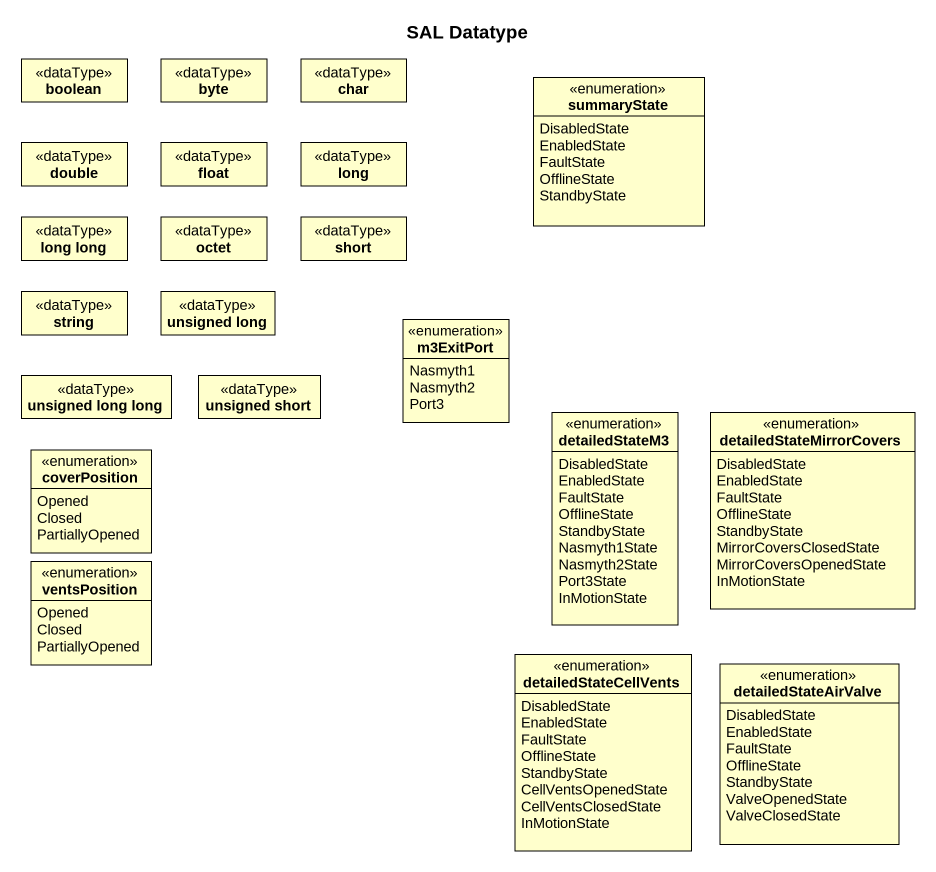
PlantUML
@startuml
title SAL Datatype
hide circle
hide empty members
class boolean <<dataType>>
class byte <<dataType>>
class char <<dataType>>
enum summaryState {
  DisabledState
  EnabledState
  FaultState
  OfflineState
  StandbyState
}
class double <<dataType>>
class float <<dataType>>
class long <<dataType>>
class "long long" as long_long <<dataType>>
class octet <<dataType>>
class short <<dataType>>
class string <<dataType>>
class "unsigned long" as unsigned_long <<dataType>>
enum m3ExitPort {
  Nasmyth1
  Nasmyth2
  Port3
}
class "unsigned long long" as unsigned_long_long <<dataType>>
class "unsigned short" as unsigned_short <<dataType>>
enum detailedStateM3 {
  DisabledState
  EnabledState
  FaultState
  OfflineState
  StandbyState
  Nasmyth1State
  Nasmyth2State
  Port3State
  InMotionState
}
enum detailedStateMirrorCovers {
  DisabledState
  EnabledState
  FaultState
  OfflineState
  StandbyState
  MirrorCoversClosedState
  MirrorCoversOpenedState
  InMotionState
}
enum coverPosition {
  Opened
  Closed
  PartiallyOpened
}
enum ventsPosition {
  Opened
  Closed
  PartiallyOpened
}
enum detailedStateCellVents {
  DisabledState
  EnabledState
  FaultState
  OfflineState
  StandbyState
  CellVentsOpenedState
  CellVentsClosedState
  InMotionState
}
enum detailedStateAirValve {
  DisabledState
  EnabledState
  FaultState
  OfflineState
  StandbyState
  ValveOpenedState
  ValveClosedState
}
@enduml
